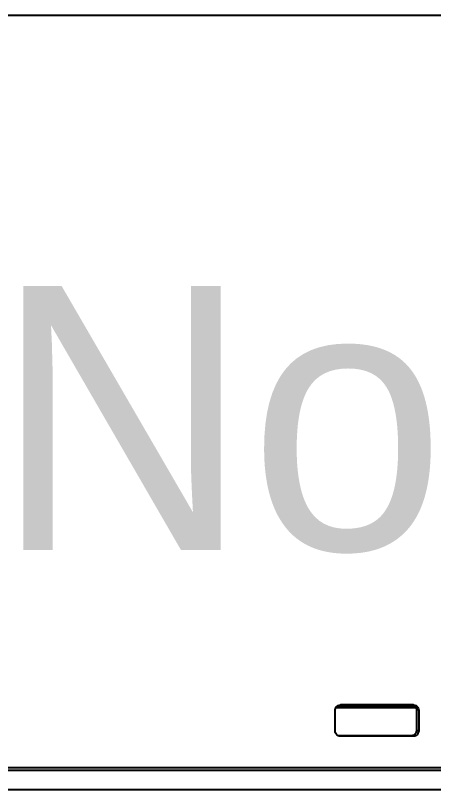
# Model space of a CAD drawing. Extents: x -4.2 to 4.2, y -5.7 to 5.7.
# Drawn here: x 2.341 to 2.658, y -0.675 to -0.088 of the extents above; entities that cross this region are included whole.
import ezdxf

# ---------------------------------------------------------------- set-up
doc = ezdxf.new("R2010")
doc.units = 0
doc.layers.get('0').update_dxf_attribs({"linetype": 'CONTINUOUS'})

msp = doc.modelspace()

# ---------------------------------------------------------------- linework, layer by layer
for p, q in [((3.15612, -0.08857), (2.07463, -0.08857)), ((2.99726, -0.08851), (2.20385, -0.08849)), ((2.58373, -0.61507), (2.58386, -0.61404)), ((2.58373, -0.6309), (2.58373, -0.61507)), ((2.58386, -0.61404), (2.58414, -0.61337)), ((2.58414, -0.61337), (2.58426, -0.61309)), ((2.64515, -0.61337), (2.58414, -0.61337)), ((2.58426, -0.61309), (2.58462, -0.61261)), ((2.58462, -0.61261), (2.58489, -0.61227)), ((2.6448, -0.61261), (2.58462, -0.61261)), ((2.58489, -0.61227), (2.58571, -0.61164)), ((2.58571, -0.61164), (2.58666, -0.61124)), ((2.58666, -0.61124), (2.58769, -0.61111)), ((2.64311, -0.61111), (2.58769, -0.61111)), ((2.64311, -0.61111), (2.64412, -0.61124)), ((2.64311, -0.61111), (2.64342, -0.61125)), ((2.64342, -0.61125), (2.64424, -0.61188)), ((2.64412, -0.61124), (2.64507, -0.61164)), ((2.64424, -0.61188), (2.6448, -0.61261)), ((2.6448, -0.61261), (2.64487, -0.6127)), ((2.64487, -0.6127), (2.64515, -0.61337)), ((2.64507, -0.61164), (2.64589, -0.61226)), ((2.64515, -0.61337), (2.64526, -0.61366)), ((2.64526, -0.61366), (2.6454, -0.61468)), ((2.6454, -0.61468), (2.6454, -0.63051)), ((2.64705, -0.61506), (2.6454, -0.61468)), ((2.64589, -0.61226), (2.64652, -0.61308)), ((2.64652, -0.61308), (2.64691, -0.61404)), ((2.64691, -0.61404), (2.64705, -0.61506)), ((2.64705, -0.61506), (2.64705, -0.6309)), ((2.58386, -0.63193), (2.58373, -0.6309)), ((2.58426, -0.63288), (2.58386, -0.63193)), ((2.58489, -0.6337), (2.58426, -0.63288)), ((2.64424, -0.6333), (2.64342, -0.63393)), ((2.64487, -0.63248), (2.64424, -0.6333)), ((2.64526, -0.63153), (2.64487, -0.63248)), ((2.6454, -0.63051), (2.64526, -0.63153)), ((2.64705, -0.6309), (2.6454, -0.63051)), ((2.64652, -0.63288), (2.64589, -0.6337)), ((2.64691, -0.63192), (2.64652, -0.63288)), ((2.64705, -0.6309), (2.64691, -0.63192)), ((2.58571, -0.63433), (2.58489, -0.6337)), ((2.58601, -0.63445), (2.58571, -0.63433)), ((2.58606, -0.63446), (2.58601, -0.63445)), ((2.64144, -0.63446), (2.58606, -0.63446)), ((2.58767, -0.63486), (2.58606, -0.63446)), ((2.58666, -0.63472), (2.58606, -0.63446)), ((2.58767, -0.63486), (2.58666, -0.63472)), ((2.64309, -0.63486), (2.58767, -0.63486)), ((2.64247, -0.63433), (2.64144, -0.63446)), ((2.64309, -0.63486), (2.64144, -0.63446)), ((2.64342, -0.63393), (2.64247, -0.63433)), ((2.64411, -0.63472), (2.64309, -0.63486)), ((2.64507, -0.63433), (2.64411, -0.63472)), ((2.64589, -0.6337), (2.64507, -0.63433)), ((2.06117, -0.65861), (3.16961, -0.65861)), ((3.16731, -0.66094), (2.08198, -0.66094)), ((2.08198, -0.67524), (3.16731, -0.67524))]:
    msp.add_line(p, q)

# ---------------------------------------------------------------- texts
msp.add_text('Noa', height=0.2).set_placement((2.32551, -0.49362))

doc.saveas('drawing.dxf')
